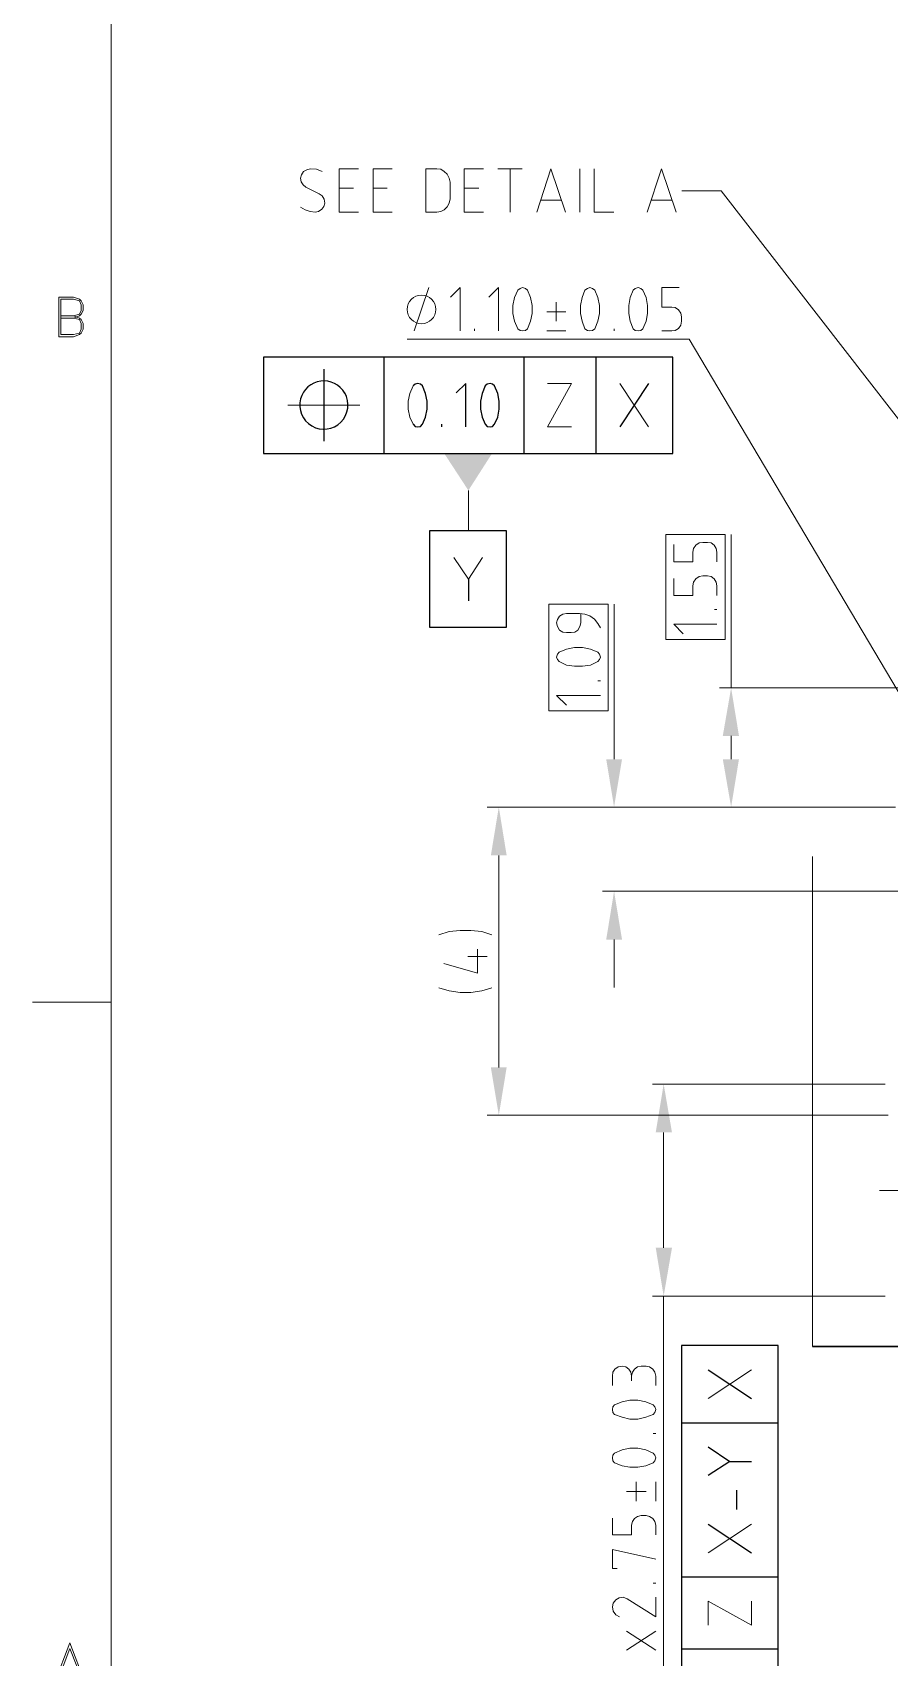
# Model space of a CAD drawing. Header units: inches. Extents: x 0 to 139, y 0 to 117.
# Drawn here: x 0.6 to 11.73, y 10.74 to 31.83 of the extents above; entities that cross this region are included whole.
import ezdxf

# ---------------------------------------------------------------- set-up
doc = ezdxf.new("R2010")
doc.units = ezdxf.units.IN
doc.header["$MEASUREMENT"] = 0
for name, color, linetype, lineweight in [('Color-7-Line_Weight-20', 7, 'Continuous', 20), ('Color-7-Line_Weight-25', 7, 'Continuous', 25), ('Color-7-Line_Weight-30', 7, 'Continuous', 30)]:
    doc.layers.add(name, color=color, linetype=linetype, lineweight=lineweight)

msp = doc.modelspace()

# ---------------------------------------------------------------- hatches: boundary and pattern name
at = {"layer": 'Color-7-Line_Weight-20'}
for points in [[(6.569, 26.369), (6.261, 25.888), (5.947, 26.369)], [(9.565, 22.703), (9.775, 22.703), (9.673, 23.325)], [(8.051, 22.4), (8.256, 22.4), (8.153, 21.779)], [(9.565, 22.4), (9.775, 22.4), (9.673, 21.779)], [(6.553, 21.151), (6.758, 21.151), (6.656, 21.779)], [(8.051, 20.059), (8.256, 20.059), (8.153, 20.686)], [(6.553, 18.399), (6.758, 18.399), (6.656, 17.778)], [(8.694, 17.556), (8.905, 17.556), (8.797, 18.183)], [(8.694, 16.058), (8.905, 16.058), (8.797, 15.431)]]:
    msp.add_hatch(color=256, dxfattribs=at).paths.add_polyline_path(points)

# ---------------------------------------------------------------- linework, layer by layer
at = {"layer": 'Color-7-Line_Weight-20', "linetype": 'Continuous'}
for p, q in [((6.645, 30.062), (6.959, 30.062)), ((6.802, 29.499), (6.802, 30.062)), ((7.71, 29.499), (7.71, 30.062)), ((4.769, 29.813), (4.585, 29.813)), ((5.207, 29.813), (5.023, 29.813)), ((6.396, 29.813), (6.207, 29.813)), ((7.467, 29.656), (7.202, 29.656)), ((8.905, 29.656), (8.64, 29.656)), ((5.558, 27.959), (5.747, 28.521)), ((7.402, 28.083), (7.402, 28.332)), ((7.278, 28.207), (7.526, 28.207)), ((6.342, 27.959), (6.342, 27.986)), ((7.278, 27.959), (7.526, 27.959)), ((8.153, 27.959), (8.153, 27.986)), ((8.229, 27.277), (8.602, 26.715)), ((3.915, 26.996), (4.85, 26.996)), ((6.261, 25.888), (6.261, 25.363)), ((9.673, 23.325), (9.673, 25.315)), ((8.153, 22.4), (8.153, 24.412)), ((9.489, 24.341), (9.456, 24.341)), ((7.975, 23.417), (7.943, 23.417)), ((14.209, 23.325), (9.521, 23.325)), ((9.673, 22.4), (9.673, 22.703)), ((11.808, 21.779), (9.521, 21.779)), ((6.656, 21.151), (6.656, 18.399)), ((10.732, 21.135), (10.732, 14.777)), ((14.458, 20.686), (8.002, 20.686)), ((8.153, 20.059), (8.153, 19.437)), ((6.256, 19.838), (6.504, 19.838)), ((1.622, 19.248), (0.6, 19.248)), ((11.673, 18.183), (8.651, 18.183)), ((11.711, 17.778), (6.504, 17.778)), ((8.797, 17.556), (8.797, 16.058)), ((11.598, 16.804), (12.111, 16.804)), ((11.673, 15.431), (8.651, 15.431)), ((8.797, 15.431), (8.797, 10.305)), ((9.375, 14.101), (9.938, 14.474)), ((8.694, 13.647), (8.662, 13.647)), ((8.57, 12.895), (8.316, 12.895)), ((8.44, 12.771), (8.44, 13.02)), ((8.694, 12.771), (8.694, 13.02)), ((9.375, 12.1), (9.938, 12.473)), ((8.694, 11.706), (8.662, 11.706)), ((8.694, 10.835), (8.316, 11.084)), ((8.316, 10.835), (8.694, 11.084))]:
    msp.add_line(p, q, dxfattribs=at)
for points in [[(1.622, 1.746), (103.124, 1.746), (103.124, 72.5), (1.622, 72.5)], [(5.71, 29.499), (5.85, 29.499), (5.904, 29.51), (5.947, 29.532), (5.985, 29.57), (6.012, 29.618), (6.023, 29.672), (6.023, 29.889), (6.012, 29.943), (5.985, 29.991), (5.947, 30.029), (5.904, 30.056), (5.85, 30.062), (5.71, 30.062)], [(6.84, 28.288), (6.84, 28.186), (6.861, 28.083), (6.904, 27.986), (6.932, 27.964), (6.964, 27.959), (7.002, 27.964), (7.029, 27.986), (7.067, 28.083), (7.088, 28.186), (7.088, 28.288), (7.067, 28.391), (7.029, 28.488), (7.002, 28.51), (6.964, 28.521), (6.932, 28.51), (6.904, 28.488), (6.861, 28.391)], [(7.715, 28.288), (7.715, 28.186), (7.737, 28.083), (7.775, 27.986), (7.807, 27.964), (7.84, 27.959), (7.872, 27.964), (7.905, 27.986), (7.943, 28.083), (7.964, 28.186), (7.964, 28.288), (7.943, 28.391), (7.905, 28.488), (7.872, 28.51), (7.84, 28.521), (7.807, 28.51), (7.775, 28.488), (7.737, 28.391)], [(8.343, 28.288), (8.343, 28.186), (8.364, 28.083), (8.402, 27.986), (8.429, 27.964), (8.467, 27.959), (8.499, 27.964), (8.527, 27.986), (8.57, 28.083), (8.586, 28.186), (8.586, 28.288), (8.57, 28.391), (8.527, 28.488), (8.499, 28.51), (8.467, 28.521), (8.429, 28.51), (8.402, 28.488), (8.364, 28.391)], [(8.824, 23.952), (9.597, 23.952), (9.597, 25.315), (8.824, 25.315)], [(7.305, 23.028), (8.078, 23.028), (8.078, 24.412), (7.305, 24.412)], [(7.407, 23.725), (7.418, 23.693), (7.44, 23.666), (7.537, 23.622), (7.64, 23.606), (7.743, 23.606), (7.845, 23.622), (7.943, 23.666), (7.964, 23.693), (7.975, 23.725), (7.964, 23.763), (7.943, 23.79), (7.845, 23.828), (7.743, 23.849), (7.64, 23.849), (7.537, 23.828), (7.44, 23.79), (7.418, 23.763)], [(8.132, 13.96), (8.137, 13.922), (8.159, 13.895), (8.256, 13.858), (8.359, 13.836), (8.462, 13.836), (8.564, 13.858), (8.662, 13.895), (8.683, 13.922), (8.694, 13.96), (8.683, 13.993), (8.662, 14.02), (8.564, 14.058), (8.462, 14.079), (8.359, 14.079), (8.256, 14.058), (8.159, 14.02), (8.137, 13.993)], [(8.132, 13.333), (8.137, 13.295), (8.159, 13.268), (8.256, 13.23), (8.359, 13.209), (8.462, 13.209), (8.564, 13.23), (8.662, 13.268), (8.683, 13.295), (8.694, 13.333), (8.683, 13.366), (8.662, 13.393), (8.564, 13.436), (8.462, 13.458), (8.359, 13.458), (8.256, 13.436), (8.159, 13.393), (8.137, 13.366)], [(0.892, 10.419), (0.919, 10.419), (1.087, 10.857), (1.26, 10.419), (1.281, 10.419), (1.087, 10.933)]]:
    msp.add_lwpolyline(points, close=True, dxfattribs=at)
for points in [[(4.363, 30.029), (4.288, 30.056), (4.206, 30.062), (4.163, 30.051), (4.12, 30.029), (4.093, 29.986), (4.082, 29.943), (4.088, 29.894), (4.115, 29.856), (4.152, 29.824), (4.325, 29.737), (4.363, 29.71), (4.39, 29.667), (4.396, 29.618), (4.385, 29.575), (4.358, 29.537), (4.315, 29.51), (4.271, 29.499), (4.206, 29.51), (4.142, 29.532), (4.082, 29.564)], [(4.834, 30.062), (4.585, 30.062), (4.585, 29.499), (4.834, 29.499)], [(5.272, 30.062), (5.023, 30.062), (5.023, 29.499), (5.272, 29.499)], [(6.456, 30.062), (6.207, 30.062), (6.207, 29.499), (6.456, 29.499)], [(7.521, 29.499), (7.332, 30.062), (7.148, 29.499)], [(8.148, 29.499), (7.894, 29.499), (7.894, 30.062)], [(8.959, 29.499), (8.77, 30.062), (8.581, 29.499)], [(13.712, 24.412), (9.543, 29.775), (9.035, 29.775)], [(6.153, 27.959), (6.153, 28.521), (6.029, 28.396)], [(6.65, 27.959), (6.65, 28.521), (6.526, 28.396)], [(8.997, 28.521), (8.775, 28.521), (8.775, 28.267), (8.905, 28.267), (8.948, 28.261), (8.991, 28.234), (9.019, 28.191), (9.029, 28.142), (9.029, 28.083), (9.019, 28.034), (8.991, 27.991), (8.948, 27.964), (8.905, 27.959), (8.775, 27.959)], [(0.968, 28.126), (1.135, 28.126), (1.211, 28.153), (1.233, 28.175), (1.26, 28.223), (1.26, 28.299), (1.233, 28.348), (1.211, 28.369), (1.135, 28.396), (0.941, 28.396), (0.941, 27.883), (1.135, 27.883), (1.211, 27.91), (1.233, 27.931), (1.26, 27.98), (1.26, 28.056), (1.233, 28.105), (1.211, 28.126), (1.135, 28.153), (0.968, 28.153)], [(1.135, 28.153), (1.211, 28.175), (1.233, 28.223), (1.233, 28.299), (1.211, 28.348), (1.135, 28.369), (0.968, 28.369), (0.968, 27.91), (1.135, 27.91), (1.211, 27.931), (1.233, 27.98), (1.233, 28.056), (1.211, 28.105), (1.135, 28.126)], [(12.133, 22.79), (9.127, 27.85), (5.466, 27.85)], [(5.542, 27.245), (5.499, 27.148), (5.477, 27.045), (5.477, 26.942), (5.499, 26.839), (5.542, 26.747)], [(7.602, 26.715), (7.288, 26.715), (7.602, 27.277), (7.288, 27.277)], [(9.489, 24.963), (9.489, 25.088), (9.478, 25.136), (9.451, 25.179), (9.413, 25.206), (9.365, 25.212), (9.305, 25.212), (9.256, 25.206), (9.213, 25.179), (9.186, 25.136), (9.175, 25.088), (9.175, 24.963), (8.927, 24.963), (8.927, 25.185)], [(6.445, 25.017), (6.261, 24.736), (6.072, 25.017)], [(9.489, 24.525), (9.489, 24.65), (9.478, 24.698), (9.451, 24.741), (9.413, 24.769), (9.365, 24.779), (9.305, 24.779), (9.256, 24.769), (9.213, 24.741), (9.186, 24.698), (9.175, 24.65), (9.175, 24.525), (8.927, 24.525), (8.927, 24.747)], [(7.975, 24.103), (7.943, 24.163), (7.899, 24.217), (7.84, 24.26), (7.775, 24.282), (7.705, 24.293), (7.537, 24.293), (7.488, 24.282), (7.445, 24.255), (7.418, 24.212), (7.407, 24.168), (7.418, 24.12), (7.445, 24.076), (7.488, 24.049), (7.537, 24.044), (7.597, 24.044), (7.645, 24.049), (7.683, 24.076), (7.71, 24.12), (7.721, 24.168), (7.721, 24.293)], [(9.051, 24.028), (8.927, 24.152), (9.489, 24.152)], [(7.537, 23.103), (7.407, 23.228), (7.975, 23.228)], [(8.002, 21.779), (11.808, 21.779), (6.504, 21.779)], [(6.564, 20.119), (6.434, 20.162), (6.294, 20.178), (6.153, 20.178), (6.012, 20.162), (5.877, 20.119)], [(6.38, 19.935), (6.38, 19.621), (5.942, 19.746)], [(6.564, 19.432), (6.434, 19.394), (6.294, 19.373), (6.153, 19.373), (6.012, 19.394), (5.877, 19.432)], [(8.381, 14.333), (8.381, 14.393), (8.37, 14.442), (8.343, 14.485), (8.305, 14.512), (8.256, 14.523), (8.208, 14.512), (8.164, 14.485), (8.137, 14.442), (8.132, 14.393), (8.132, 14.269)], [(8.694, 14.269), (8.694, 14.393), (8.683, 14.442), (8.656, 14.485), (8.613, 14.512), (8.57, 14.523), (8.505, 14.523), (8.456, 14.512), (8.418, 14.485), (8.391, 14.442), (8.381, 14.393)], [(8.694, 12.333), (8.694, 12.457), (8.683, 12.506), (8.656, 12.544), (8.613, 12.571), (8.57, 12.582), (8.505, 12.582), (8.456, 12.571), (8.418, 12.544), (8.391, 12.506), (8.381, 12.457), (8.381, 12.333), (8.132, 12.333), (8.132, 12.549)], [(8.191, 11.895), (8.132, 11.895), (8.132, 12.144), (8.694, 12.019)], [(8.694, 11.522), (8.694, 11.268), (8.321, 11.5), (8.272, 11.522), (8.218, 11.516), (8.175, 11.489), (8.143, 11.446), (8.132, 11.398), (8.143, 11.343), (8.175, 11.295), (8.224, 11.268)], [(9.938, 11.473), (9.938, 11.16), (9.375, 11.473), (9.375, 11.16)]]:
    msp.add_lwpolyline(points, dxfattribs=at)
msp.add_circle((5.652, 28.238), 0.186, dxfattribs=at)
at = {"layer": 'Color-7-Line_Weight-25', "linetype": 'Continuous'}
for p, q in [((4.385, 27.461), (4.385, 26.526)), ((5.163, 27.618), (5.163, 26.369)), ((6.98, 27.618), (6.98, 26.369)), ((7.916, 27.618), (7.916, 26.369)), ((8.602, 27.277), (8.229, 26.715)), ((5.915, 26.715), (5.915, 26.747)), ((6.261, 24.736), (6.261, 24.455)), ((9.375, 14.474), (9.938, 14.101)), ((9.029, 13.787), (10.284, 13.787)), ((9.657, 13.284), (9.938, 13.284)), ((9.748, 12.663), (9.748, 12.911)), ((9.375, 12.473), (9.938, 12.1)), ((9.029, 11.787), (10.284, 11.787)), ((9.029, 10.851), (10.284, 10.851))]:
    msp.add_line(p, q, dxfattribs=at)
for points in [[(3.601, 26.369), (8.916, 26.369), (8.916, 27.618), (3.601, 27.618)], [(6.418, 27.045), (6.418, 26.942), (6.439, 26.839), (6.477, 26.747), (6.504, 26.72), (6.542, 26.715), (6.575, 26.72), (6.602, 26.747), (6.645, 26.839), (6.661, 26.942), (6.661, 27.045), (6.645, 27.148), (6.602, 27.245), (6.575, 27.266), (6.542, 27.277), (6.504, 27.266), (6.477, 27.245), (6.439, 27.148)], [(5.758, 24.114), (6.758, 24.114), (6.758, 25.363), (5.758, 25.363)], [(9.029, 7.472), (10.284, 7.472), (10.284, 14.788), (9.029, 14.788)]]:
    msp.add_lwpolyline(points, close=True, dxfattribs=at)
for points in [[(5.542, 26.747), (5.569, 26.72), (5.601, 26.715), (5.639, 26.72), (5.666, 26.747), (5.704, 26.839), (5.726, 26.942), (5.726, 27.045), (5.704, 27.148), (5.666, 27.245), (5.639, 27.266), (5.601, 27.277), (5.569, 27.266), (5.542, 27.245)], [(6.229, 26.715), (6.229, 27.277), (6.104, 27.153)], [(9.375, 13.474), (9.657, 13.284), (9.375, 13.101)]]:
    msp.add_lwpolyline(points, dxfattribs=at)
for start, end in [(30.0382, 165.0094), (164.9493, 30.0983)]:
    msp.add_arc((4.384, 26.996), 0.313, start, end, dxfattribs=at)
at = {"layer": 'Color-7-Line_Weight-30', "linetype": 'Continuous'}
msp.add_lwpolyline([(36.734, 20.708), (36.734, 14.777), (34.236, 14.777), (34.236, 19.389), (13.236, 19.389), (13.236, 14.777), (10.732, 14.777)], dxfattribs=at)

doc.saveas('drawing.dxf')
